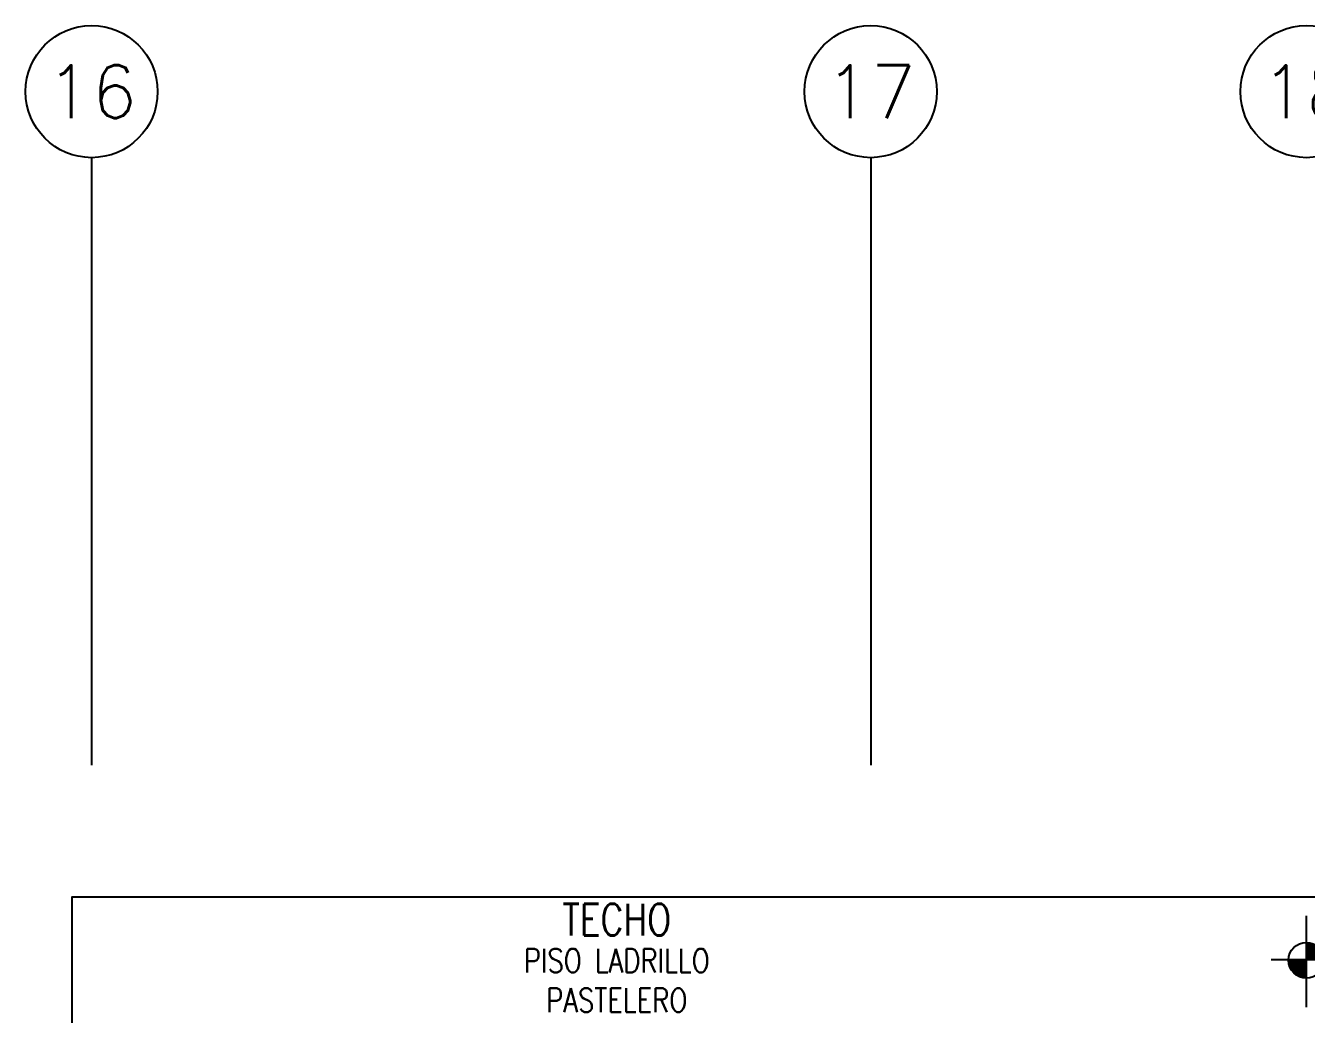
# Model space of a CAD drawing. Header units: millimetres. Extents: x -3 to 53, y -269 to 39.
# Drawn here: x 34.775 to 39.625, y -199.852 to -196.097 of the extents above; entities that cross this region are included whole.
import ezdxf
from ezdxf.enums import TextEntityAlignment as Align

# ---------------------------------------------------------------- set-up
doc = ezdxf.new("R2010")
doc.units = ezdxf.units.MM
doc.header["$LTSCALE"] = 15
doc.linetypes.add('PHANTOM', pattern=[63.5, 31.75, -6.35, 6.35, -6.35, 6.35, -6.35])
doc.linetypes.add('PHANTOM2', pattern=[1.25, 0.625, -0.125, 0.125, -0.125, 0.125, -0.125])
doc.layers.get('0').update_dxf_attribs({"color": 250})
for name, color, linetype in [('A-EJES', 251, 'PHANTOM'), ('A-LINEAS', 250, 'Continuous'), ('A-NIVELES-NPT', 252, 'Continuous'), ('A-TEXTO-ACABADO PISO', 250, 'Continuous'), ('A-TEXTO-AMBIENTE', 252, 'Continuous')]:
    doc.layers.add(name, color=color, linetype=linetype)
doc.layers.add('A-MUROS', color=252, linetype='Continuous', lineweight=30)
doc.styles.add('R80', font='ARIALN.TTF', dxfattribs={"height": 2.03})
doc.styles.add('ROMANS', font='romans.shx', dxfattribs={"width": 0.8})

# ---------------------------------------------------------------- blocks, each defined once
blk = doc.blocks.new('SIM NIVEL PLANTA')
at = {"linetype": 'Continuous'}
h = blk.add_hatch(dxfattribs=at)
h.set_pattern_fill('_USER', color=256, scale=0.089997, angle=45, style=0, pattern_type=0)
h.set_pattern_definition([(45, (31854.49523, 23864.84028), (-0.06363728001, 0.06363728001), [])])
h.paths.add_polyline_path([(-17.329, 0), (-15.979, 0, 0.409209), (-17.329, 1.327)])
h.paths.add_polyline_path([(-18.679, 0, 0.004279), (-18.679, -0.023, 0.414214), (-17.329, -1.373), (-17.329, 0)])
for p, q in [((-17.329, -3.577), (-17.329, 3.344)), ((-2, 0), (-20, 0))]:
    blk.add_line(p, q)
blk.add_circle((-17.329, -0.023), 1.35, dxfattribs=at)
at = {"style": 'R80'}
blk.add_attdef('N.P.T.+0.00', text='', height=1.8, dxfattribs=at).set_placement((-8.871, 1.774), align=Align.MIDDLE_CENTER)
blk = doc.blocks.new('Ejes_Torre G')
at = {"layer": 'A-EJES', "linetype": 'PHANTOM2', "ltscale": 0.5}
for points in [[(35.025, 16.65), (35.025, 14.35)], [(37.975, 16.65), (37.975, 14.35)]]:
    blk.add_lwpolyline(points, dxfattribs=at)
at = {"layer": 'A-EJES', "linetype": 'Continuous'}
for centre in [(35.025, 16.9), (37.975, 16.9), (39.625, 16.9)]:
    blk.add_circle(centre, 0.25, dxfattribs=at)
at = {"layer": 'A-EJES', "linetype": 'Continuous', "style": 'ROMANS'}
for s, p in [('16', (35.025, 16.9)), ('17', (37.975, 16.9)), ('18', (39.625, 16.9))]:
    blk.add_text(s, height=0.2, dxfattribs=at).set_placement(p, align=Align.MIDDLE_CENTER)

msp = doc.modelspace()

# ---------------------------------------------------------------- linework, layer by layer
at = {"layer": 'A-LINEAS'}
msp.add_lwpolyline([(48.7, -202.1969), (48.7, -199.397), (34.95, -199.3969), (34.95, -199.8719)], dxfattribs=at)

# ---------------------------------------------------------------- block references
at = {"layer": 'A-MUROS'}
msp.add_blockref('Ejes_Torre G', (0, -213.2469), dxfattribs=at)
at = {"layer": 'A-NIVELES-NPT', "xscale": 0.05, "yscale": 0.05, "zscale": 0.05}
msp.add_blockref('SIM NIVEL PLANTA', (40.4913, -199.6344, 0), dxfattribs=at).add_auto_attribs({'N.P.T.+0.00': 'N.T.T.+37.85'})

# ---------------------------------------------------------------- texts
at = {"layer": 'A-TEXTO-ACABADO PISO', "insert": (37.0137, -199.5918, 0), "char_height": 0.09, "attachment_point": 2, "style": 'ROMANS'}
msp.add_mtext_dynamic_manual_height_columns('PISO LADRILLO PASTELERO', width=1.20225, gutter_width=12.5, heights=[0], dxfattribs=at)
at = {"layer": 'A-TEXTO-AMBIENTE', "style": 'ROMANS', "width": 0.8}
msp.add_text('TECHO', height=0.12, dxfattribs=at).set_placement((37.0137, -199.5418, 0), align=Align.CENTER)

doc.saveas('drawing.dxf')
